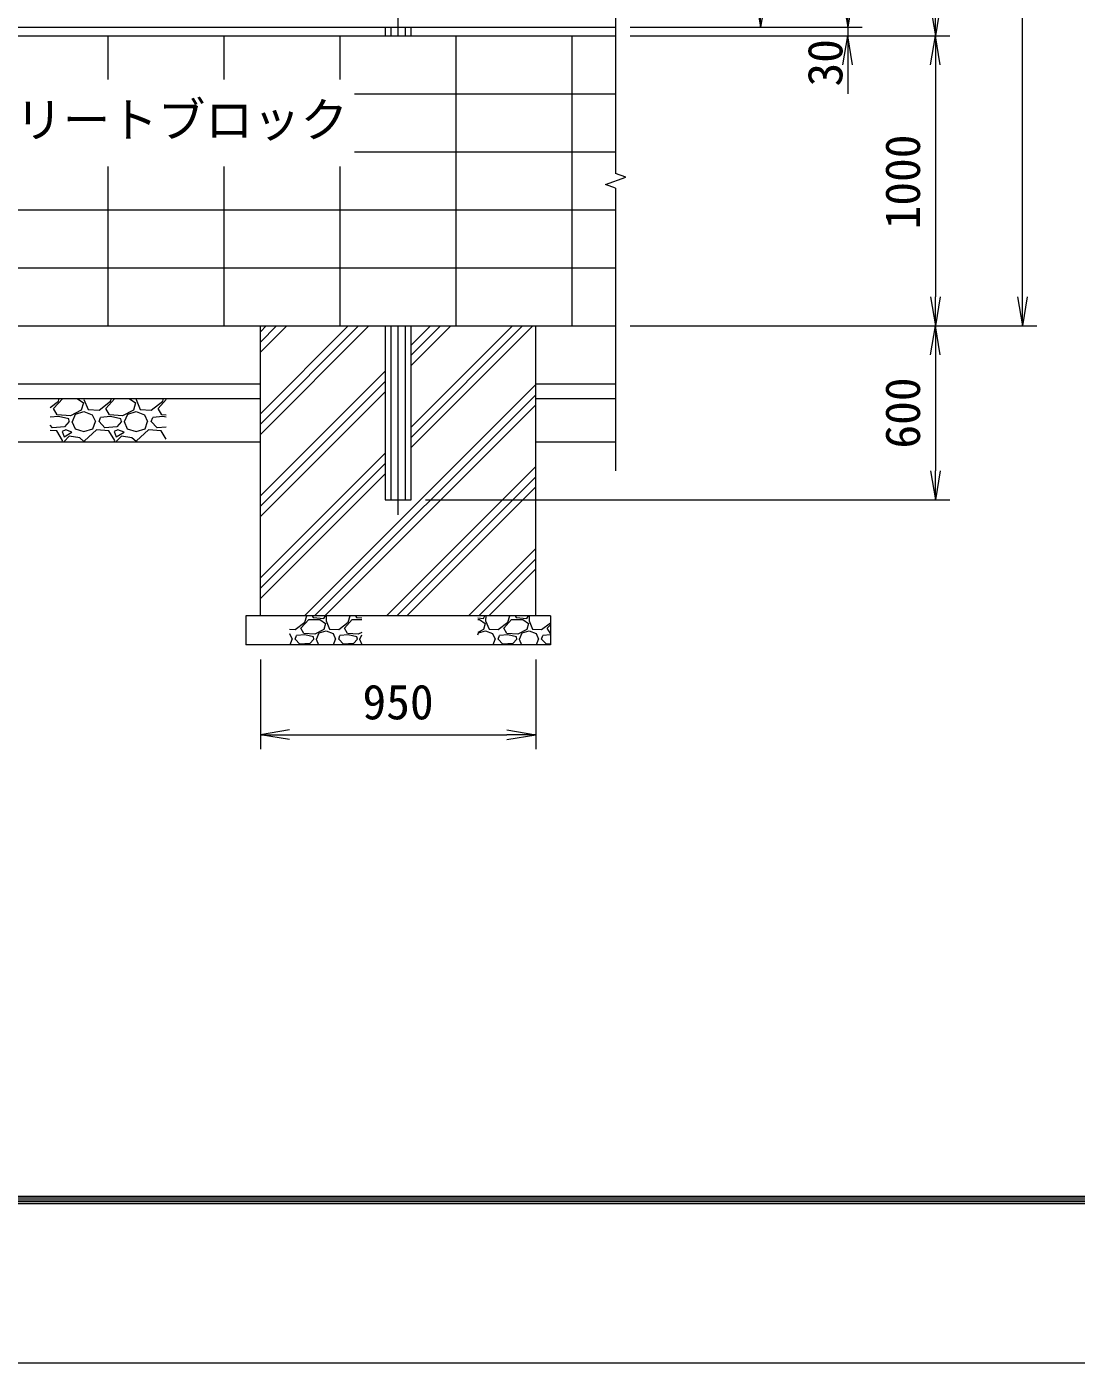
# Model space of a CAD drawing. Units: millimetres, scale not verified. Extents: x -10500 to 10500, y -7425 to 7425.
# Drawn here: x -6204 to -2584, y -7425 to -2816 of the extents above; entities that cross this region are included whole.
import ezdxf
from ezdxf.enums import TextEntityAlignment as Align

# ---------------------------------------------------------------- set-up
doc = ezdxf.new("R2010")
doc.units = ezdxf.units.MM
doc.header["$LTSCALE"] = 50
doc.linetypes.add('USER1', pattern=[50.8, 31.75, -6.35, 6.35, -6.35])
for name, color, linetype, lineweight in [('0-1_D-STR1', 1, 'Continuous', 18), ('0-2_D-BMK', 2, 'USER1', 13), ('0-4_D-STR-TXT', 7, 'Continuous', 9), ('0-6_D-STR-DIM', 7, 'Continuous', 9), ('0-7_0', 7, 'Continuous', 9), ('0-8_D-BGD', 7, 'Continuous', 9), ('0-9_D-STR4', 7, 'Continuous', 9), ('0-A_D-DCR-HCH', 7, 'Continuous', 9), ('0-B_D-TTL', 7, 'Continuous', 9)]:
    doc.layers.add(name, color=color, linetype=linetype, lineweight=lineweight)
doc.styles.add('ＭＳ ゴシック', font='')
doc.styles.get('ＭＳ ゴシック').set_extended_font_data('MS Gothic')

# ---------------------------------------------------------------- blocks, each defined once
blk = doc.blocks.new('_Open')
at = {"layer": '0-7_0'}
blk.add_line((-50, 8.33), (0, 0), dxfattribs=at)
blk.add_lwpolyline([(-50, -8.33), (0, 0), (-50, 0)], dxfattribs=at)

msp = doc.modelspace()

# ---------------------------------------------------------------- linework, layer by layer
at = {"layer": '0-1_D-STR1'}
for p, q in [((-8967.99, -2817.93), (-4172.99, -2817.93)), ((-4967.99, -2817.93), (-4967.99, -2847.93)), ((-4947.99, -2817.93), (-4947.99, -2847.93)), ((-4897.99, -2847.93), (-4897.99, -2817.93)), ((-4877.99, -2847.93), (-4877.99, -2817.93)), ((-4947.99, -3847.93), (-4947.99, -4447.93)), ((-4897.99, -4447.93), (-4897.99, -3847.93)), ((-4877.99, -4447.93), (-4877.99, -3847.93))]:
    msp.add_line(p, q, dxfattribs=at)
msp.add_lwpolyline([(-4967.99, -3847.93), (-4967.99, -4447.93), (-4877.99, -4447.93)], dxfattribs=at)
at = {"layer": '0-2_D-BMK'}
for p, q in [((-4922.99, -2847.93), (-4922.99, 2322.74)), ((-4922.99, -4498.93), (-4922.99, -3847.93))]:
    msp.add_line(p, q, dxfattribs=at)
at = {"layer": '0-6_D-STR-DIM'}
for p, q in [((-2770.01, -3747.93), (-2770.01, 2082.07)), ((-4172.99, -1843.58), (-4172.99, -3322.28)), ((-4122.99, -2817.93), (-3622.99, -2817.93)), ((-4122.99, -2817.93), (-3322.39, -2817.93)), ((-4122.99, -2817.93), (-3322.39, -2817.93)), ((-4122.99, -2847.93), (-3322.39, -2847.93)), ((-4122.99, -2847.93), (-3020.28, -2847.93)), ((-4122.99, -2847.93), (-3020.28, -2847.93)), ((-3372.39, -2817.93), (-3372.39, -2847.93)), ((-3372.39, -2947.93), (-3372.39, -3047.93)), ((-3070.28, -2947.93), (-3070.28, -3747.93)), ((-4208.23, -3360.76), (-4137.75, -3335.1)), ((-4172.99, -3373.58), (-4208.23, -3360.76)), ((-4137.75, -3335.1), (-4172.99, -3322.28)), ((-4172.99, -3373.58), (-4172.99, -4347.93)), ((-4122.99, -3847.93), (-3020.28, -3847.93)), ((-4122.99, -3847.93), (-2720.01, -3847.93)), ((-4122.99, -3847.93), (-3020.28, -3847.93)), ((-3070.28, -3947.93), (-3070.28, -4347.93)), ((-4827.99, -4447.93), (-3020.28, -4447.93)), ((-5397.99, -4997.93), (-5397.99, -5307.63)), ((-4447.99, -4997.93), (-4447.99, -5307.63)), ((-5297.99, -5257.63), (-4547.99, -5257.63))]:
    msp.add_line(p, q, dxfattribs=at)
at = {"layer": '0-8_D-BGD'}
msp.add_line((-9397.99, -3847.93), (-4172.99, -3847.93), dxfattribs=at)
at = {"layer": '0-9_D-STR4'}
for p, q in [((-9122.99, -2847.93), (-4172.99, -2847.93)), ((-5922.99, -2997.93), (-5922.99, -2847.93)), ((-5522.99, -2997.93), (-5522.99, -2847.93)), ((-5122.99, -2997.93), (-5122.99, -2847.93)), ((-4722.99, -3847.93), (-4722.99, -2847.93)), ((-4322.99, -3847.93), (-4322.99, -2847.93)), ((-5072.99, -3047.93), (-4172.99, -3047.93)), ((-5072.99, -3247.93), (-4172.99, -3247.93)), ((-5922.99, -3847.93), (-5922.99, -3297.93)), ((-5522.99, -3847.93), (-5522.99, -3297.93)), ((-5122.99, -3847.93), (-5122.99, -3297.93)), ((-9122.99, -3447.93), (-4172.99, -3447.93)), ((-9122.99, -3647.93), (-4172.99, -3647.93)), ((-5397.99, -4847.93), (-5397.99, -3847.93)), ((-4447.99, -4847.93), (-4447.99, -3847.93)), ((-6447.99, -4047.93), (-5397.99, -4047.93)), ((-4447.99, -4047.93), (-4172.99, -4047.93)), ((-6447.99, -4097.93), (-5397.99, -4097.93)), ((-4447.99, -4097.93), (-4172.99, -4097.93)), ((-6447.99, -4247.93), (-5397.99, -4247.93)), ((-4447.99, -4247.93), (-4172.99, -4247.93)), ((-4397.99, -4847.93), (-5447.99, -4847.93)), ((-5447.99, -4847.93), (-5447.99, -4947.93)), ((-4397.99, -4847.93), (-4397.99, -4947.93)), ((-4397.99, -4947.93), (-5447.99, -4947.93))]:
    msp.add_line(p, q, dxfattribs=at)
at = {"layer": '0-A_D-DCR-HCH'}
for p, q in [((-5397.99, -3939.12), (-5306.8, -3847.93)), ((-5397.99, -4221.97), (-5023.95, -3847.93)), ((-5397.99, -3903.77), (-5342.15, -3847.93)), ((-5397.99, -4186.61), (-5059.31, -3847.93)), ((-5397.99, -3868.41), (-5377.51, -3847.93)), ((-5397.99, -4151.26), (-5094.66, -3847.93)), ((-4877.99, -3984.81), (-4741.11, -3847.93)), ((-4877.99, -4267.65), (-4458.27, -3847.93)), ((-4877.99, -3949.45), (-4776.47, -3847.93)), ((-4877.99, -4232.3), (-4493.62, -3847.93)), ((-4877.99, -3914.1), (-4811.82, -3847.93)), ((-4877.99, -4196.94), (-4528.98, -3847.93)), ((-5397.99, -4434.1), (-4967.99, -4004.1)), ((-5397.99, -4469.45), (-4967.99, -4039.45)), ((-5246.14, -4847.93), (-4447.99, -4049.78)), ((-6110.82, -4132.93), (-6079.32, -4097.93)), ((-6094.62, -4107.73), (-6091.49, -4097.93)), ((-6030.18, -4097.93), (-6008.22, -4113.13)), ((-6006.21, -4097.93), (-6006.42, -4102.33)), ((-5930.82, -4132.93), (-5899.32, -4097.93)), ((-5914.62, -4107.73), (-5911.49, -4097.93)), ((-5850.18, -4097.93), (-5828.22, -4113.13)), ((-5826.21, -4097.93), (-5826.42, -4102.33)), ((-5734.62, -4107.73), (-5731.49, -4097.93)), ((-5397.99, -4504.81), (-4967.99, -4074.81)), ((-5210.78, -4847.93), (-4447.99, -4085.14)), ((-6122.99, -4129.65), (-6094.62, -4107.73)), ((-6098.22, -4154.53), (-6110.82, -4132.93)), ((-6015.42, -4138.33), (-6053.22, -4158.13)), ((-6035.22, -4152.73), (-6006.42, -4143.73)), ((-6008.22, -4113.13), (-6015.42, -4138.33)), ((-6006.42, -4102.33), (-5992.02, -4136.53)), ((-6006.42, -4143.73), (-5977.62, -4154.53)), ((-5992.02, -4136.53), (-5954.22, -4138.33)), ((-5954.22, -4138.33), (-5914.62, -4107.73)), ((-5918.22, -4154.53), (-5930.82, -4132.93)), ((-5835.42, -4138.33), (-5873.22, -4158.13)), ((-5855.22, -4152.73), (-5826.42, -4143.73)), ((-5828.22, -4113.13), (-5835.42, -4138.33)), ((-5826.42, -4102.33), (-5812.02, -4136.53)), ((-5826.42, -4143.73), (-5797.62, -4154.53)), ((-5812.02, -4136.53), (-5774.22, -4138.33)), ((-5774.22, -4138.33), (-5734.62, -4107.73)), ((-5750.82, -4132.93), (-5722.99, -4102)), ((-5738.22, -4154.53), (-5750.82, -4132.93)), ((-5175.42, -4847.93), (-4447.99, -4120.49)), ((-6094.62, -4159.93), (-6122.99, -4162.92)), ((-6114.42, -4199.53), (-6122.99, -4190.19)), ((-6053.22, -4158.13), (-6098.22, -4154.53)), ((-6058.62, -4168.93), (-6094.62, -4159.93)), ((-6056.82, -4177.93), (-6073.02, -4195.93)), ((-6056.82, -4177.93), (-6058.62, -4168.93)), ((-6047.82, -4177.93), (-6037.02, -4203.13)), ((-6046.02, -4177.93), (-6035.22, -4152.73)), ((-5977.62, -4154.53), (-5966.82, -4177.93)), ((-5975.82, -4203.13), (-5966.82, -4177.93)), ((-5954.22, -4177.93), (-5948.82, -4163.53)), ((-5934.42, -4199.53), (-5954.22, -4177.93)), ((-5914.62, -4159.93), (-5948.82, -4163.53)), ((-5873.22, -4158.13), (-5918.22, -4154.53)), ((-5878.62, -4168.93), (-5914.62, -4159.93)), ((-5876.82, -4177.93), (-5893.02, -4195.93)), ((-5876.82, -4177.93), (-5878.62, -4168.93)), ((-5867.82, -4177.93), (-5857.02, -4203.13)), ((-5866.02, -4177.93), (-5855.22, -4152.73)), ((-5797.62, -4154.53), (-5786.82, -4177.93)), ((-5795.82, -4203.13), (-5786.82, -4177.93)), ((-5774.22, -4177.93), (-5768.82, -4163.53)), ((-5754.42, -4199.53), (-5774.22, -4177.93)), ((-5734.62, -4159.93), (-5768.82, -4163.53)), ((-5722.99, -4155.75), (-5738.22, -4154.53)), ((-5722.99, -4162.84), (-5734.62, -4159.93)), ((-6100.02, -4210.33), (-6122.99, -4208.42)), ((-6073.02, -4195.93), (-6114.42, -4199.53)), ((-6080.22, -4242.73), (-6100.02, -4210.33)), ((-6069.42, -4206.73), (-6082.02, -4212.13)), ((-6082.02, -4212.13), (-6074.82, -4230.13)), ((-6074.82, -4230.13), (-6047.82, -4213.93)), ((-6056.82, -4228.33), (-6074.82, -4246.33)), ((-6047.82, -4213.93), (-6069.42, -4206.73)), ((-6020.82, -4233.73), (-6056.82, -4228.33)), ((-6037.02, -4203.13), (-6006.42, -4212.13)), ((-6006.42, -4246.33), (-6020.82, -4233.73)), ((-6006.42, -4212.13), (-5975.82, -4203.13)), ((-5963.22, -4206.73), (-6004.62, -4244.53)), ((-5920.02, -4210.33), (-5963.22, -4206.73)), ((-5893.02, -4195.93), (-5934.42, -4199.53)), ((-5900.22, -4242.73), (-5920.02, -4210.33)), ((-5889.42, -4206.73), (-5902.02, -4212.13)), ((-5902.02, -4212.13), (-5894.82, -4230.13)), ((-5894.82, -4230.13), (-5867.82, -4213.93)), ((-5876.82, -4228.33), (-5894.82, -4246.33)), ((-5867.82, -4213.93), (-5889.42, -4206.73)), ((-5840.82, -4233.73), (-5876.82, -4228.33)), ((-5857.02, -4203.13), (-5826.42, -4212.13)), ((-5826.42, -4246.33), (-5840.82, -4233.73)), ((-5826.42, -4212.13), (-5795.82, -4203.13)), ((-5783.22, -4206.73), (-5824.62, -4244.53)), ((-5740.02, -4210.33), (-5783.22, -4206.73)), ((-5722.99, -4196.8), (-5754.42, -4199.53)), ((-5722.99, -4238.21), (-5740.02, -4210.33)), ((-6081.89, -4247.93), (-6080.22, -4242.73)), ((-6074.82, -4246.33), (-6073.76, -4247.93)), ((-6006.42, -4247.93), (-6006.42, -4246.33)), ((-6004.62, -4244.53), (-6004.79, -4247.93)), ((-5901.89, -4247.93), (-5900.22, -4242.73)), ((-5894.82, -4246.33), (-5893.76, -4247.93)), ((-5826.42, -4247.93), (-5826.42, -4246.33)), ((-5824.62, -4244.53), (-5824.79, -4247.93)), ((-5397.99, -4716.94), (-4967.99, -4286.94)), ((-5397.99, -4752.3), (-4967.99, -4322.3)), ((-5397.99, -4787.65), (-4967.99, -4357.65)), ((-4963.29, -4847.93), (-4447.99, -4332.63)), ((-4927.94, -4847.93), (-4447.99, -4367.98)), ((-4892.58, -4847.93), (-4447.99, -4403.34)), ((-4680.45, -4847.93), (-4447.99, -4615.47)), ((-4645.09, -4847.93), (-4447.99, -4650.82)), ((-4609.74, -4847.93), (-4447.99, -4686.18)), ((-5258.42, -4890.43), (-5231.42, -4860.43)), ((-5244.92, -4869.43), (-5238.04, -4847.93)), ((-5231.42, -4860.43), (-5192.42, -4860.43)), ((-5219.76, -4847.93), (-5216.42, -4852.93)), ((-5216.42, -4852.93), (-5178.92, -4857.43)), ((-5192.42, -4860.43), (-5172.92, -4873.93)), ((-5178.92, -4857.43), (-5173.65, -4847.93)), ((-5172.92, -4873.93), (-5178.92, -4894.93)), ((-5127.92, -4894.93), (-5094.92, -4869.43)), ((-5108.42, -4890.43), (-5081.42, -4860.43)), ((-5094.92, -4869.43), (-5088.04, -4847.93)), ((-5081.42, -4860.43), (-5047.99, -4860.43)), ((-5069.76, -4847.93), (-5066.42, -4852.93)), ((-5066.42, -4852.93), (-5047.99, -4855.14)), ((-4647.99, -4855.14), (-4628.92, -4857.43)), ((-4647.99, -4860.43), (-4642.42, -4860.43)), ((-4642.42, -4860.43), (-4622.92, -4873.93)), ((-4628.92, -4857.43), (-4623.65, -4847.93)), ((-4622.92, -4873.93), (-4628.92, -4894.93)), ((-4620.61, -4847.93), (-4621.42, -4864.93)), ((-4621.42, -4864.93), (-4609.42, -4893.43)), ((-4558.42, -4890.43), (-4531.42, -4860.43)), ((-4544.92, -4869.43), (-4538.04, -4847.93)), ((-4478.92, -4857.43), (-4473.65, -4847.93)), ((-4472.92, -4873.93), (-4478.92, -4894.93)), ((-4470.61, -4847.93), (-4471.42, -4864.93)), ((-4471.42, -4864.93), (-4459.42, -4893.43)), ((-4427.92, -4894.93), (-4397.99, -4871.8)), ((-4408.42, -4890.43), (-4397.99, -4878.83)), ((-5297.99, -4908.22), (-5297.42, -4908.43)), ((-5297.42, -4908.43), (-5288.42, -4927.93)), ((-5295.57, -4947.93), (-5288.42, -4927.93)), ((-5277.92, -4927.93), (-5273.42, -4915.93)), ((-5261.42, -4945.93), (-5277.92, -4927.93)), ((-5244.92, -4912.93), (-5273.42, -4915.93)), ((-5247.92, -4908.43), (-5258.42, -4890.43)), ((-5210.42, -4911.43), (-5247.92, -4908.43)), ((-5214.92, -4920.43), (-5244.92, -4912.93)), ((-5213.42, -4927.93), (-5226.92, -4942.93)), ((-5213.42, -4927.93), (-5214.92, -4920.43)), ((-5178.92, -4894.93), (-5210.42, -4911.43)), ((-5205.92, -4927.93), (-5197.35, -4947.93)), ((-5204.42, -4927.93), (-5195.42, -4906.93)), ((-5195.42, -4906.93), (-5171.42, -4899.43)), ((-5171.42, -4899.43), (-5147.42, -4908.43)), ((-5159.42, -4893.43), (-5127.92, -4894.93)), ((-5147.42, -4908.43), (-5138.42, -4927.93)), ((-5145.57, -4947.93), (-5138.42, -4927.93)), ((-5127.92, -4927.93), (-5123.42, -4915.93)), ((-5111.42, -4945.93), (-5127.92, -4927.93)), ((-5094.92, -4912.93), (-5123.42, -4915.93)), ((-5097.92, -4908.43), (-5108.42, -4890.43)), ((-5060.42, -4911.43), (-5097.92, -4908.43)), ((-5064.92, -4920.43), (-5094.92, -4912.93)), ((-5063.42, -4927.93), (-5076.92, -4942.93)), ((-5063.42, -4927.93), (-5064.92, -4920.43)), ((-5047.99, -4904.92), (-5060.42, -4911.43)), ((-5055.92, -4927.93), (-5047.99, -4946.45)), ((-5054.42, -4927.93), (-5047.99, -4912.91)), ((-4628.92, -4894.93), (-4647.99, -4904.92)), ((-4647.99, -4912.91), (-4645.42, -4906.93)), ((-4645.42, -4906.93), (-4621.42, -4899.43)), ((-4621.42, -4899.43), (-4597.42, -4908.43)), ((-4597.42, -4908.43), (-4588.42, -4927.93)), ((-4595.57, -4947.93), (-4588.42, -4927.93)), ((-4577.92, -4927.93), (-4573.42, -4915.93)), ((-4561.42, -4945.93), (-4577.92, -4927.93)), ((-4544.92, -4912.93), (-4573.42, -4915.93)), ((-4547.92, -4908.43), (-4558.42, -4890.43)), ((-4510.42, -4911.43), (-4547.92, -4908.43)), ((-4514.92, -4920.43), (-4544.92, -4912.93)), ((-4513.42, -4927.93), (-4526.92, -4942.93)), ((-4513.42, -4927.93), (-4514.92, -4920.43)), ((-4478.92, -4894.93), (-4510.42, -4911.43)), ((-4505.92, -4927.93), (-4497.35, -4947.93)), ((-4504.42, -4927.93), (-4495.42, -4906.93)), ((-4495.42, -4906.93), (-4471.42, -4899.43)), ((-4471.42, -4899.43), (-4447.42, -4908.43)), ((-4459.42, -4893.43), (-4427.92, -4894.93)), ((-4447.42, -4908.43), (-4438.42, -4927.93)), ((-4445.57, -4947.93), (-4438.42, -4927.93)), ((-4427.92, -4927.93), (-4423.42, -4915.93)), ((-4411.42, -4945.93), (-4427.92, -4927.93)), ((-4397.99, -4913.25), (-4423.42, -4915.93)), ((-4397.99, -4908.32), (-4408.42, -4890.43)), ((-5226.92, -4942.93), (-5261.42, -4945.93)), ((-5076.92, -4942.93), (-5111.42, -4945.93)), ((-4647.99, -4946.45), (-4647.35, -4947.93)), ((-4526.92, -4942.93), (-4561.42, -4945.93)), ((-4397.99, -4944.76), (-4411.42, -4945.93))]:
    msp.add_line(p, q, dxfattribs=at)
for points in [[(-5297.99, -4893.98), (-5277.92, -4894.93), (-5244.92, -4869.43)], [(-5170.61, -4847.93), (-5171.42, -4864.93), (-5159.42, -4893.43)], [(-4609.42, -4893.43), (-4577.92, -4894.93), (-4544.92, -4869.43)], [(-4531.42, -4860.43), (-4492.42, -4860.43), (-4472.92, -4873.93)], [(-4519.76, -4847.93), (-4516.42, -4852.93), (-4478.92, -4857.43)]]:
    msp.add_lwpolyline(points, dxfattribs=at)
at = {"layer": '0-B_D-TTL', "color": 2, "lineweight": 18}
msp.add_lwpolyline([(-10500, 7425), (10500, 7425), (10500, -7425), (-10500, -7425)], close=True, dxfattribs=at)
at = {"layer": '0-B_D-TTL'}
for points in [[(-9825, 6875), (9825, 6875), (9825, -6875), (-9825, -6875)], [(-9818.75, 6868.75), (9818.75, 6868.75), (9818.75, -6868.75), (-9818.75, -6868.75)], [(-9812.5, 6862.5), (9812.5, 6862.5), (9812.5, -6862.5), (-9812.5, -6862.5)], [(-9806.25, 6856.25), (9806.25, 6856.25), (9806.25, -6856.25), (-9806.25, -6856.25)], [(-9800, 6850), (9800, 6850), (9800, -6850), (-9800, -6850)]]:
    msp.add_lwpolyline(points, close=True, dxfattribs=at)

# ---------------------------------------------------------------- block references
at = {"layer": '0-6_D-STR-DIM', "xscale": 2, "yscale": 2}
for p, rotation in [((-3672.99, -2817.93), 270), ((-3372.39, -2817.93), 270), ((-3372.39, -2817.93), 270), ((-3070.28, -2847.93), 270), ((-3372.39, -2847.93), 90), ((-3070.28, -2847.93), 90), ((-3070.28, -3847.93), 270), ((-2770.01, -3847.93), 270), ((-3070.28, -3847.93), 90), ((-3070.28, -4447.93), 270), ((-5397.99, -5257.63), 180)]:
    msp.add_blockref('_Open', p, dxfattribs=dict(at, rotation=rotation))
msp.add_blockref('_Open', (-4447.99, -5257.63), dxfattribs=at)

# ---------------------------------------------------------------- texts
at = {"layer": '0-4_D-STR-TXT', "style": 'ＭＳ ゴシック'}
msp.add_text('コンクリートブロック', height=120.2, dxfattribs=at).set_placement((-6735.17, -3233.56), align=Align.BOTTOM_LEFT)
at = {"layer": '0-6_D-STR-DIM', "style": 'ＭＳ ゴシック'}
for s, p in [('30', (-3354.58, -3022.61)), ('1000', (-3087.15, -3515.18)), ('600', (-3087.15, -4271.06))]:
    msp.add_text(s, height=120.2, rotation=90, dxfattribs=at).set_placement(p, align=Align.BOTTOM_LEFT)
msp.add_text('950', height=120.2, dxfattribs=at).set_placement((-5045.8, -5240.76), align=Align.BOTTOM_LEFT)

doc.saveas('drawing.dxf')
